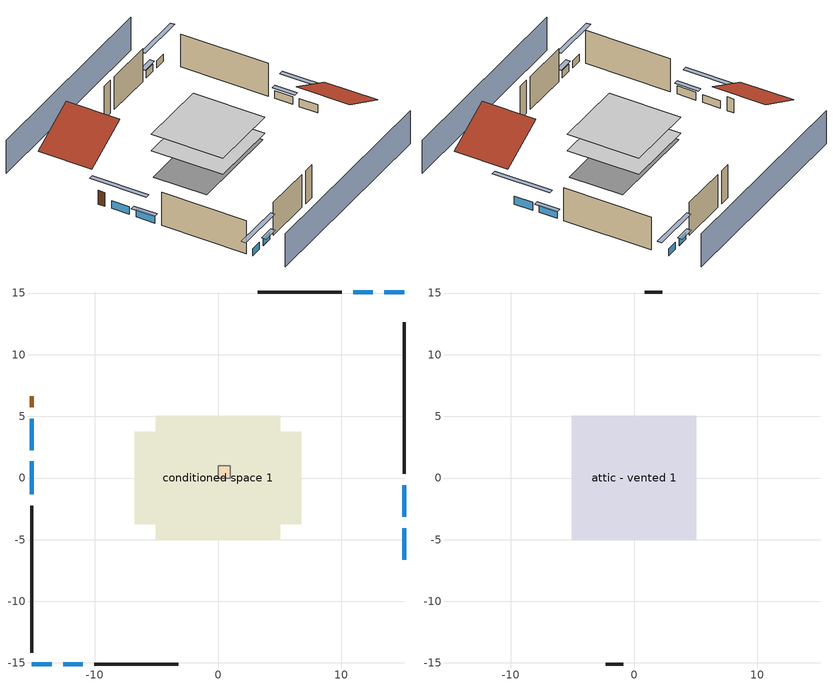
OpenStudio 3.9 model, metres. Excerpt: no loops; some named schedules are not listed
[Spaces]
conditioned space 1
 floor foundation (Slab1 construction): -6.75,-3.75 -6.75,3.75 6.75,3.75 6.75,-3.75 z0
 floor adiabatic (AdiabaticFloorConstruction): -5.03,-5.03 -5.03,5.03 5.03,5.03 5.03,-5.03 z2.44
 wall outside (Wall1 construction): 15.08,0.34 15.08,12.63 z0:4.88
 wall outside (Wall2 construction): -10.05,-15.08 -3.23,-15.08 z0:4.88
 wall outside (Wall3 construction): -15.08,-2.25 -15.08,-14.15 z0:4.88
 wall outside (Wall4 construction): 10.05,15.08 3.23,15.08 z0:4.88
 wall outside (AdiabaticWallConstruction): 15.08,-6.63 15.08,-4.07 / 15.08,-3.14 15.08,-0.58 / -15.08,1.34 -15.08,-1.32 z0:1.16; -15.08,-15.08 -13.49,-15.08 / -12.57,-15.08 -10.98,-15.08 / 15.08,15.08 13.49,15.08 / 12.57,15.08 10.98,15.08 z0:1.04; -15.08,4.79 -15.08,2.27 z0:1.13
 wall outside (AdiabaticWallConstruction 1): -15.08,6.63 -15.08,5.72 z0:2.03
 window (WindowConstruction): 15.08,-6.63 15.08,-4.07 z0:1.16
 window (WindowConstruction 1): 15.08,-3.14 15.08,-0.59 z0:1.16
 window (WindowConstruction 2): -15.08,-15.08 -13.5,-15.08 z0:1.04
 window (WindowConstruction 3): -12.57,-15.08 -10.98,-15.08 z0:1.04
 window (WindowConstruction 4): -15.08,4.79 -15.08,2.27 z0:1.13
 window (WindowConstruction 5): -15.08,1.34 -15.08,-1.32 z0:1.16
 window (WindowConstruction 6): 15.08,15.08 13.5,15.08 z0:1.04
 window (WindowConstruction 7): 12.57,15.08 10.98,15.08 z0:1.04
 door (Door): -15.08,6.63 -15.08,5.72 z0:2.03
 ceiling adiabatic (AdiabaticFloorConstruction): 5.03,-5.03 5.03,5.03 -5.03,5.03 -5.03,-5.03 z2.44
central ac and furnace airloop ret air space
 floor adiabatic (AdiabaticConst): 0,0 0,1 1,1 1,0 z0
 wall adiabatic (AdiabaticConst): 0,1 0,0 1,0 1,1 0,1 z0:1
 ceiling adiabatic (AdiabaticConst): 1,0 1,1 0,1 0,0 z1
attic - vented 1
 floor to conditioned space 1 (Floor1 construction Reversed): -5.03,-5.03 -5.03,5.03 5.03,5.03 5.03,-5.03 z4.88
 wall outside (Wall5 construction): -2.3,-15.08 -0.86,-15.08 z0:4.88
 wall outside (Wall6 construction): 2.3,15.08 0.86,15.08 z0:4.88
 roof outside (Roof1 construction): 15.08,-7.56,4.88 8.35,-7.56,8.24 8.35,-15.08,8.24 15.08,-15.08,4.88
 roof outside (Roof2 construction): -15.08,7.56,4.88 -8.35,7.56,8.24 -8.35,15.08,8.24 -15.08,15.08,4.88
shading: 15.08,19.65 -15.08,19.65 / -15.08,-19.65 15.08,-19.65 z0:4.88; 15.08,-1.33 15.08,-9.37 15.69,-9.37 15.69,-1.33 z3.9; 15.08,-0.28 15.08,-3.45 15.69,-3.45 15.69,-0.28 z1.46; -10.75,-15.08 -17.83,-15.08 -17.83,-15.69 -10.75,-15.69 z3.78; -10.68,-15.08 -12.87,-15.08 -12.87,-15.69 -10.68,-15.69 z1.34; -15.08,-0.48 -15.08,7.53 -15.69,7.53 -15.69,-0.48 z3.87; -15.08,-1.63 -15.08,1.64 -15.69,1.64 -15.69,-1.63 z1.46; 10.75,15.08 17.83,15.08 17.83,15.69 10.75,15.69 z3.78; 10.68,15.08 12.87,15.08 12.87,15.69 10.68,15.69 z1.34
[Site]
Portland Intl Arpt_OR: Latitude {deg}=45.59; Longitude {deg}=-122.6; Time Zone {hr}=-8; Elevation {m}=33; Terrain=Suburbs; Keep Site Location Information=Yes
[Site:GroundTemperature:Shallow]
10.2558, 8.96328, 8.85977, 9.47314, 11.9355, 14.3863, 16.5111, 17.8571, 17.9714, 16.8767, 14.8061, 12.4304
[Site:WaterMainsTemperature]
Calculation Method=Schedule; Temperature Schedule=mains temperature schedule
[Building]
Building 1
[Material] Roughness=Rough
Name | Thickness {m} | Conductivity {W/m-K} | Density {kg/m3} | Specific Heat {J/kg-K} | Thermal Absorptance | Solar Absorptance | Visible Absorptance
asphalt or fiberglass shingles | 0.00635 | 0.162714 | 1121.4 | 1465.45 | 0.9 | 0.85 | 0.85
roof rigid ins | 0.00281632 | 0.029427 | 32.04 | 1214.23 | 0.9 | 0.7 | 0.7
osb sheathing 0.5 in. | 0.0127 | 0.115458 | 512.64 | 1214.23 | 0.9 | 0.6 | 0.6
wood siding | 0.0254 | 0.102417 | 544.68 | 1172.36 | 0.9 | 0.85 | 0.85
osb sheathing 0.5 in. 1 | 0.0127 | 0.115458 | 512.64 | 1214.23 | 0.9 | 0.7 | 0.7
wall stud and cavity | 0.1397 | 0.550994 | 139.0536 | 1170.24 | 0.9 | 0.7 | 0.7
gypsum board | 0.0127 | 0.160291 | 801 | 837.4 | 0.9 | 0.6 | 0.6
wall stud and cavity 1 | 0.1397 | 0.727959 | 139.0536 | 1170.24 | 0.9 | 0.6 | 0.6
ceiling stud and cavity | 0.1397 | 0.118061 | 65.682 | 1177.47 | 0.9 | 0.7 | 0.7
concrete 4.0 in. | 0.1016 | 1.803125 | 2242.8 | 837.4 | 0.9 | 0.7 | 0.7
floor covering | 0.0127 | 0.0450781 | 54.468 | 1339.84 | 0.9 | 0.9 | 0.9
wood siding 1; wood siding 2 | 0.0254 | 0.102417 | 544.68 | 1172.36
wall rigid ins; floor rigid ins | 0.512978 | 0.029427 | 32.04 | 1214.23 | 0.9 | 0.7 | 0.7
wall stud and cavity 2 | 0.0889 | 0.380278 | 52.3479 | 1209.89 | 0.9 | 0.7 | 0.7
door material | 0.04445 | 0.0612267 | 512.64 | 1214.23 | 0.9 | 0.7 | 0.7
floor stud and cavity | 0.1397 | 1.75129 | 37.0049 | 1207.88 | 0.9 | 0.7 | 0.7
osb sheathing 0.75 in. | 0.01905 | 0.115458 | 512.64 | 1214.23 | 0.9 | 0.7 | 0.7
floor covering 1 | 0.0127 | 0.0433444 | 54.468 | 1339.84 | 0.9 | 0.6 | 0.6
wall stud and cavity 3 | 0.0889 | 0.391764 | 83.0341 | 1211.67 | 0.9 | 0.7 | 0.7
furniture material conditioned space 1 | 0.1524 | 0.115458 | 640.8 | 1214.23 | 0.9 | 0.6 | 0.6
[Construction]
Roof1 construction; Roof2 construction: asphalt or fiberglass shingles, roof rigid ins, osb sheathing 0.5 in.
Wall1 construction; Wall2 construction; Wall3 construction; Wall4 construction: wood siding, osb sheathing 0.5 in. 1, wall stud and cavity, gypsum board
Wall5 construction; Wall6 construction: wood siding, osb sheathing 0.5 in. 1, wall stud and cavity 1
Floor1 construction Reversed: gypsum board, ceiling stud and cavity
Slab1 construction: concrete 4.0 in., floor covering
WindowConstruction; WindowConstruction 1; WindowConstruction 2; WindowConstruction 3; WindowConstruction 4; WindowConstruction 5; WindowConstruction 6; WindowConstruction 7: WindowMaterial
AdiabaticWallConstruction: wood siding 1, wall rigid ins, wall stud and cavity 2, gypsum board
Door: door material
AdiabaticWallConstruction 1: wood siding 2, wall rigid ins, wall stud and cavity 2, gypsum board
AdiabaticFloorConstruction: floor stud and cavity, floor rigid ins, osb sheathing 0.75 in., floor covering 1
PartitionWallConstruction: gypsum board, wall stud and cavity 3, gypsum board
furniture construction conditioned space 1: furniture material conditioned space 1
AdiabaticConst: Adiabatic
[WindowMaterial:SimpleGlazingSystem]
WindowMaterial: U-Factor {W/m2-K}=4.76952; Solar Heat Gain Coefficient=0.63
[Material:NoMass]
Adiabatic: Roughness=Rough; Thermal Resistance {m2-K/W}=176.1
[ThermalZone] Multiplier=1; Use Ideal Air Loads=No
Name | Volume {m3} | Thermostat
conditioned space | 493.619 | conditioned space temperature setpoint
attic - vented | 75.9013
central ac and furnace airloop ret air zone | 1
[Sizing:Zone] Zone Cooling Design Supply Air Temperature Input Method=SupplyAirTemperature; Zone Cooling Design Supply Air Temperature {C}=14; Zone Cooling Design Supply Air Temperature Difference {deltaC}=11.11; Zone Heating Design Supply Air Temperature Input Method=SupplyAirTemperature; Zone Heating Design Supply Air Temperature {C}=40; Zone Heating Design Supply Air Temperature Difference {deltaC}=11.11; Zone Cooling Design Supply Air Humidity Ratio {kg-H2O/kg-air}=0.0085; Zone Heating Design Supply Air Humidity Ratio {kg-H2O/kg-air}=0.008; Cooling Design Air Flow Method=DesignDay; Heating Design Air Flow Method=DesignDay; Account for Dedicated Outdoor Air System=No; Dedicated Outdoor Air System Control Strategy=NeutralSupplyAir; Dedicated Outdoor Air Low Setpoint Temperature for Design {C}=autosize; Dedicated Outdoor Air High Setpoint Temperature for Design {C}=autosize; Zone Load Sizing Method=Sensible Load Only No Latent Load; Zone Latent Cooling Design Supply Air Humidity Ratio Input Method=HumidityRatioDifference; Zone Cooling Design Supply Air Humidity Ratio Difference {kgWater/kgDryAir}=0.005; Zone Latent Heating Design Supply Air Humidity Ratio Input Method=HumidityRatioDifference; Zone Humidification Design Supply Air Humidity Ratio Difference {kgWater/kgDryAir}=0.005; Sizing Option=Coincident
attic - vented; central ac and furnace airloop ret air zone
[Space]
Name | Thermal Zone | Volume {m3}
conditioned space 1 | conditioned space | 493.619
attic - vented 1 | attic - vented | 75.9013
central ac and furnace airloop ret air space | central ac and furnace airloop ret air zone
[ThermostatSetpoint:DualSetpoint]
conditioned space temperature setpoint: Heating Setpoint Temperature Schedule=heating setpoint; Cooling Setpoint Temperature Schedule=cooling setpoint; Temperature Difference Between Cutout And Setpoint {deltaC}=0
[Foundation:Kiva]
Foundation Kiva 1: Initial Indoor Air Temperature {C}=16.6667; Wall Height Above Grade {m}=0.1016; Wall Depth Below Slab {m}=0.2032
[Foundation:Kiva:Settings]
Soil Conductivity {W/m-K}=1.3848; Soil Density {kg/m3}=1842.3; Soil Specific Heat {J/kg-K}=418.7; Ground Solar Absorptivity=0.9; Ground Thermal Absorptivity=0.9; Ground Surface Roughness {m}=0.03; Far-Field Width {m}=40; Deep-Ground Boundary Condition=ZeroFlux; Deep-Ground Depth {m}=40; Minimum Cell Dimension {m}=0.2; Maximum Cell Growth Coefficient=3; Simulation Timestep=Timestep
[SurfaceProperty:ExposedFoundationPerimeter]
Slab1: Exposed Perimeter Calculation Method=TotalExposedPerimeter; Total Exposed Perimeter {m}=42.00144
[SurfaceProperty:IncidentSolarMultiplier] Incident Solar Multiplier=1; Incident Solar Multiplier Schedule=trans schedule winter=0.85 summer=0.7
Window1; Window2; Window3; Window4; Window5; Window6; Window7; Window8
[InternalMass:Definition] Design Level Calculation Method=SurfaceArea
Name | Construction | Surface Area {m2}
partition wall mass | PartitionWallConstruction | 202.436
furniture mass conditioned space 1 | furniture construction conditioned space 1 | 80.97429
[InternalMass] Space or SpaceType=conditioned space 1; Multiplier=1
Name | Internal Mass Definition
partition wall mass | partition wall mass
furniture mass conditioned space 1 | furniture mass conditioned space 1
[Fan:SystemModel]
central ac and furnace supply fan: Availability Schedule=Always On Discrete; Design Maximum Air Flow Rate {m3/s}=1.04914; Speed Control Method=Discrete; Electric Power Minimum Flow Rate Fraction=0.2; Design Pressure Rise {Pa}=500; Motor Efficiency=1; Motor In Air Stream Fraction=1; Design Electric Power Consumption {W}=autosize; Design Power Sizing Method=PowerPerFlow; Electric Power Per Unit Flow Rate {W/(m3/s)}=1059.44; Electric Power Per Unit Flow Rate Per Unit Pressure {W-s/m3-Pa}=1.66667; Fan Total Efficiency=0.7; Motor Loss Radiative Fraction=0; Speed Flow Fraction 1=0.7067; Speed Electric Power Fraction 1=0.35295; Speed Flow Fraction 2=1; Speed Electric Power Fraction 2=1
[EnergyManagementSystem:Sensor]
Name | Output Variable or Output Meter Index Key | Output Variable or Output Meter
central_ac_and_furnace_supply_fan_s; central_ac_and_furnace_supply_fan_s_1 | central ac and furnace supply fan | Fan Electricity Energy
water_heater_T_set | water heater setpoint | Schedule Value
out_pb_s |  | Site Outdoor Air Barometric Pressure
out_wt_s |  | Site Outdoor Air Humidity Ratio
site_vw_s |  | Site Wind Speed
cool_season | cooling season schedule | Schedule Value
central_ac_and_furnace_airloop_Fan_RTF_s | central ac and furnace supply fan | Fan Runtime Fraction Speed 1
central_ac_and_furnace_airloop_Fan_RTF_s_1 | central ac and furnace supply fan | Fan Runtime Fraction Speed 2
central_ac_and_furnace_airloop_AH_MFR_s | Node 5 | System Node Mass Flow Rate
central_ac_and_furnace_airloop_AH_VFR_s | Node 5 | System Node Current Density Volume Flow Rate
central_ac_and_furnace_airloop_AH_Tout_s | Node 5 | System Node Temperature
central_ac_and_furnace_airloop_AH_Wout_s | Node 5 | System Node Humidity Ratio
central_ac_and_furnace_airloop_RA_T_s | Node 8 | System Node Temperature
central_ac_and_furnace_airloop_Ra_W_s | Node 8 | System Node Humidity Ratio
central_ac_and_furnace_airloop_0_DZ_T_s | attic - vented | Zone Air Temperature
central_ac_and_furnace_airloop_0_DZ_W_s | attic - vented | Zone Mean Air Humidity Ratio
natural_vent_s | natural vent schedule | Schedule Value
htg_sp_s | heating setpoint | Schedule Value
clg_sp_s | cooling setpoint | Schedule Value
mech_vent_range_fan_0_sch_s | mech vent range fan 0 schedule | Schedule Value
mech_vent_bath_fan_0_sch_s | mech vent bath fan 0 schedule | Schedule Value
clothes_dryer_exhaust_0_sch_s | clothes_dryer | Schedule Value
htg_load_cond |  | Heating:EnergyTransfer:Zone:CONDITIONED SPACE
clg_load_cond |  | Cooling:EnergyTransfer:Zone:CONDITIONED SPACE
htg_load_duct |  | Heating:EnergyTransfer:Zone:CENTRAL AC AND FURNACE AIRLOOP RET AIR ZONE
clg_load_duct |  | Cooling:EnergyTransfer:Zone:CENTRAL AC AND FURNACE AIRLOOP RET AIR ZONE
s_conv | Floor1 | Surface Inside Face Convection Heat Gain Energy
s_ig | Floor1 | Surface Inside Face Internal Gains Radiation Heat Gain Energy
s_sol | Floor1 | Surface Inside Face Solar Radiation Heat Gain Energy
s_lgt | Floor1 | Surface Inside Face Lights Radiation Heat Gain Energy
s_surf | Floor1 | Surface Inside Face Net Surface Thermal Radiation Heat Gain Energy
s_conv_1 | inferred conditioned ceiling | Surface Inside Face Convection Heat Gain Energy
s_ig_1 | inferred conditioned ceiling | Surface Inside Face Internal Gains Radiation Heat Gain Energy
s_sol_1 | inferred conditioned ceiling | Surface Inside Face Solar Radiation Heat Gain Energy
s_lgt_1 | inferred conditioned ceiling | Surface Inside Face Lights Radiation Heat Gain Energy
s_surf_1 | inferred conditioned ceiling | Surface Inside Face Net Surface Thermal Radiation Heat Gain Energy
s_conv_2 | inferred conditioned floor | Surface Inside Face Convection Heat Gain Energy
s_ig_2 | inferred conditioned floor | Surface Inside Face Internal Gains Radiation Heat Gain Energy
s_sol_2 | inferred conditioned floor | Surface Inside Face Solar Radiation Heat Gain Energy
s_lgt_2 | inferred conditioned floor | Surface Inside Face Lights Radiation Heat Gain Energy
s_surf_2 | inferred conditioned floor | Surface Inside Face Net Surface Thermal Radiation Heat Gain Energy
s_conv_3 | Slab1 | Surface Inside Face Convection Heat Gain Energy
s_ig_3 | Slab1 | Surface Inside Face Internal Gains Radiation Heat Gain Energy
s_sol_3 | Slab1 | Surface Inside Face Solar Radiation Heat Gain Energy
s_lgt_3 | Slab1 | Surface Inside Face Lights Radiation Heat Gain Energy
s_surf_3 | Slab1 | Surface Inside Face Net Surface Thermal Radiation Heat Gain Energy
ss_sol | Door1 | Surface Inside Face Solar Radiation Heat Gain Energy
ss_lgt | Door1 | Surface Inside Face Lights Radiation Heat Gain Energy
ss_conv | Door1 | Surface Inside Face Convection Heat Gain Energy
ss_ig | Door1 | Surface Inside Face Internal Gains Radiation Heat Gain Energy
ss_surf | Door1 | Surface Inside Face Net Surface Thermal Radiation Heat Gain Energy
ss_conv_1 | Window1 | Surface Inside Face Convection Heat Gain Energy
ss_ig_1 | Window1 | Surface Inside Face Internal Gains Radiation Heat Gain Energy
ss_surf_1 | Window1 | Surface Inside Face Net Surface Thermal Radiation Heat Gain Energy
ss_trans_in | Window1 | Surface Window Transmitted Solar Radiation Rate
ss_back_out | Window1 | Surface Window Shortwave from Zone Back Out Window Heat Transfer Rate
ss_trans_out | Window1 | Surface Inside Face Initial Transmitted Diffuse Transmitted Out Window Solar Radiation Rate
ss_conv_2 | Window2 | Surface Inside Face Convection Heat Gain Energy
ss_ig_2 | Window2 | Surface Inside Face Internal Gains Radiation Heat Gain Energy
ss_surf_2 | Window2 | Surface Inside Face Net Surface Thermal Radiation Heat Gain Energy
ss_trans_in_1 | Window2 | Surface Window Transmitted Solar Radiation Rate
ss_back_out_1 | Window2 | Surface Window Shortwave from Zone Back Out Window Heat Transfer Rate
ss_trans_out_1 | Window2 | Surface Inside Face Initial Transmitted Diffuse Transmitted Out Window Solar Radiation Rate
ss_conv_3 | Window3 | Surface Inside Face Convection Heat Gain Energy
ss_ig_3 | Window3 | Surface Inside Face Internal Gains Radiation Heat Gain Energy
ss_surf_3 | Window3 | Surface Inside Face Net Surface Thermal Radiation Heat Gain Energy
ss_trans_in_2 | Window3 | Surface Window Transmitted Solar Radiation Rate
ss_back_out_2 | Window3 | Surface Window Shortwave from Zone Back Out Window Heat Transfer Rate
ss_trans_out_2 | Window3 | Surface Inside Face Initial Transmitted Diffuse Transmitted Out Window Solar Radiation Rate
ss_conv_4 | Window4 | Surface Inside Face Convection Heat Gain Energy
ss_ig_4 | Window4 | Surface Inside Face Internal Gains Radiation Heat Gain Energy
ss_surf_4 | Window4 | Surface Inside Face Net Surface Thermal Radiation Heat Gain Energy
ss_trans_in_3 | Window4 | Surface Window Transmitted Solar Radiation Rate
ss_back_out_3 | Window4 | Surface Window Shortwave from Zone Back Out Window Heat Transfer Rate
ss_trans_out_3 | Window4 | Surface Inside Face Initial Transmitted Diffuse Transmitted Out Window Solar Radiation Rate
ss_conv_5 | Window5 | Surface Inside Face Convection Heat Gain Energy
ss_ig_5 | Window5 | Surface Inside Face Internal Gains Radiation Heat Gain Energy
ss_surf_5 | Window5 | Surface Inside Face Net Surface Thermal Radiation Heat Gain Energy
ss_trans_in_4 | Window5 | Surface Window Transmitted Solar Radiation Rate
ss_back_out_4 | Window5 | Surface Window Shortwave from Zone Back Out Window Heat Transfer Rate
ss_trans_out_4 | Window5 | Surface Inside Face Initial Transmitted Diffuse Transmitted Out Window Solar Radiation Rate
ss_conv_6 | Window6 | Surface Inside Face Convection Heat Gain Energy
ss_ig_6 | Window6 | Surface Inside Face Internal Gains Radiation Heat Gain Energy
ss_surf_6 | Window6 | Surface Inside Face Net Surface Thermal Radiation Heat Gain Energy
ss_trans_in_5 | Window6 | Surface Window Transmitted Solar Radiation Rate
ss_back_out_5 | Window6 | Surface Window Shortwave from Zone Back Out Window Heat Transfer Rate
ss_trans_out_5 | Window6 | Surface Inside Face Initial Transmitted Diffuse Transmitted Out Window Solar Radiation Rate
ss_conv_7 | Window7 | Surface Inside Face Convection Heat Gain Energy
ss_ig_7 | Window7 | Surface Inside Face Internal Gains Radiation Heat Gain Energy
ss_surf_7 | Window7 | Surface Inside Face Net Surface Thermal Radiation Heat Gain Energy
ss_trans_in_6 | Window7 | Surface Window Transmitted Solar Radiation Rate
ss_back_out_6 | Window7 | Surface Window Shortwave from Zone Back Out Window Heat Transfer Rate
[ElectricEquipment:Definition] Design Level Calculation Method=EquipmentLevel
Name | Design Level {W} | Fraction Latent | Fraction Radiant | Fraction Lost
ceiling fan | 17.477 | 0 | 0.558 | 0
clothes washer | 409.478 | 0.03 | 0.162 | 0.7
clothes dryer | 6815.08 | 0.015 | 0.081 | 0.85
dishwasher | 809.88 | 0.3 | 0.18 | 0.4
fridge | 51.9007 | 0 | 0.6 | 0
fridge 2 | 239.242 | 0 | 0.6 | 0
freezer | 194.914 | 0 | 0.6 | 0
cooking range | 109.337 | 0.16 | 0.384 | 0.2
misc tv | 1168.92 | 0 | 0.6 | 0
misc plug loads | 792.392 | 0.021 | 0.558 | 0.049
whole house fan; mech vent house fan | 0 | 0 | 0 | 1
mech vent house fan cfis | 0 | 0 | 0 | 0
mech vent range fan 0; mech vent bath fan 0 | 30 | 0 | 0 | 1
[ElectricEquipment] Space or SpaceType=conditioned space 1
Name | Electric Equipment Definition | Schedule
ceiling fan | ceiling fan | ceiling_fan
clothes washer | clothes washer | clothes_washer
clothes dryer | clothes dryer | clothes_dryer
dishwasher | dishwasher | dishwasher
fridge | fridge | fridge schedule
fridge 1 | fridge 2 | fridge schedule 1
freezer | freezer | freezer schedule
cooking range | cooking range | cooking_range
misc tv | misc tv | plug_loads_tv
misc plug loads | misc plug loads | plug_loads_other
whole house fan | whole house fan | Always On Discrete
mech vent house fan | mech vent house fan | mech vent house fan schedule
mech vent house fan cfis | mech vent house fan cfis | mech vent house fan cfis schedule
mech vent range fan 0 | mech vent range fan 0 | mech vent range fan 0 schedule
mech vent bath fan 0 | mech vent bath fan 0 | mech vent bath fan 0 schedule
[OtherEquipment:Definition] Design Level Calculation Method=EquipmentLevel
Name | Design Level {W} | Fraction Latent | Fraction Radiant | Fraction Lost
water heater sens; central ac and furnace airloop_0 SupSensLkToCond; central ac and furnace airloop_0 SupCondToLv; central ac and furnace airloop_0 RetCondToRP; central ac and furnace airloop_0 RetSensLkToRP; central ac and furnace airloop_0 SupCondToDZ; central ac and furnace airloop_0 RetCondToDZ; central ac and furnace airloop_0 SupSensLkToDZ; mech vent house fan sensible load | 0 | 0 | 0 | 0
water heater lat; central ac and furnace airloop_0 SupLatLkToCond; central ac and furnace airloop_0 RetLatLkToRP; central ac and furnace airloop_0 SupLatLkToDZ; mech vent house fan latent load | 0 | 1 | 0 | 0
water heater energy adjustment1 | 0.01 | 0 | 0 | 1
clothes dryer 2 | 0 | 0.015 | 0.081 | 0.85
cooking range 2 | 3204.36 | 0.16 | 0.384 | 0.2
general water use sensible | -61.6891 | 0 | 0.6 | 0
general water use latent | 62.594 | 1 | 0 | 0
[OtherEquipment]
Name | Other Equipment Definition | Space or SpaceType | Schedule | Fuel Type
water heater sens | water heater sens | conditioned space 1 | Always On Discrete
water heater lat | water heater lat | conditioned space 1 | Always On Discrete
water heater energy adjustment1 | water heater energy adjustment1 | conditioned space 1 | Always On Discrete | Electricity
clothes dryer 1 | clothes dryer 2 | conditioned space 1 | clothes_dryer | Electricity
cooking range 1 | cooking range 2 | conditioned space 1 | cooking_range | NaturalGas
general water use sensible | general water use sensible | conditioned space 1 | general water use schedule
general water use latent | general water use latent | conditioned space 1 | general water use schedule
central ac and furnace airloop_0 SupSensLkToCond | central ac and furnace airloop_0 SupSensLkToCond | conditioned space 1 | Always On Discrete
central ac and furnace airloop_0 SupLatLkToCond | central ac and furnace airloop_0 SupLatLkToCond | conditioned space 1 | Always On Discrete
central ac and furnace airloop_0 SupCondToLv | central ac and furnace airloop_0 SupCondToLv | conditioned space 1 | Always On Discrete
central ac and furnace airloop_0 RetCondToRP | central ac and furnace airloop_0 RetCondToRP | central ac and furnace airloop ret air space | Always On Discrete
central ac and furnace airloop_0 RetSensLkToRP | central ac and furnace airloop_0 RetSensLkToRP | central ac and furnace airloop ret air space | Always On Discrete
central ac and furnace airloop_0 RetLatLkToRP | central ac and furnace airloop_0 RetLatLkToRP | central ac and furnace airloop ret air space | Always On Discrete
central ac and furnace airloop_0 SupCondToDZ | central ac and furnace airloop_0 SupCondToDZ | attic - vented 1 | Always On Discrete
central ac and furnace airloop_0 RetCondToDZ | central ac and furnace airloop_0 RetCondToDZ | attic - vented 1 | Always On Discrete
central ac and furnace airloop_0 SupSensLkToDZ | central ac and furnace airloop_0 SupSensLkToDZ | attic - vented 1 | Always On Discrete
central ac and furnace airloop_0 SupLatLkToDZ | central ac and furnace airloop_0 SupLatLkToDZ | attic - vented 1 | Always On Discrete
mech vent house fan sensible load | mech vent house fan sensible load | conditioned space 1 | Always On Discrete
mech vent house fan latent load | mech vent house fan latent load | conditioned space 1 | Always On Discrete
[WaterUse:Equipment:Definition]
Name | Peak Flow Rate {m3/s}
clothes washer | 1.34242e-05
dishwasher | 1.02175e-05
[Lights:Definition]
interior lighting: Design Level Calculation Method=LightingLevel; Lighting Level {W}=1368.52; Fraction Radiant=0.6; Fraction Visible=0.2; Return Air Fraction=0
[Lights]
interior lighting: Lights Definition=interior lighting; Space or SpaceType=conditioned space 1; Schedule=lighting_interior; Fraction Replaceable=1
[Exterior:Lights:Definition]
exterior lighting: Design Level {W}=48.0871
[Exterior:Lights]
exterior lighting: Exterior Lights Definition=exterior lighting; Schedule=exterior lighting schedule
[People:Definition]
occupants: Number of People Calculation Method=People; Number of People {people}=3; Fraction Radiant=0.314171; Sensible Heat Fraction=0.56303; Carbon Dioxide Generation Rate {m3/s-W}=0; Enable ASHRAE 55 Comfort Warnings=No; Mean Radiant Temperature Calculation Type=EnclosureAveraged
[People]
occupants: People Definition=occupants; Space or SpaceType=conditioned space 1; Number of People Schedule=occupants; Activity Level Schedule=occupants activity schedule; Multiplier=1
[ZoneMixing] Schedule=Always On Continuous; Design Flow Rate Calculation Method=Flow/Zone; Design Flow Rate {m3/s}=0
Name | Zone or Space | Source Zone or Space
central ac and furnace airloop_0 ZoneMixDZToCond mix | conditioned space | attic - vented
central ac and furnace airloop_0 ZoneMixCondToDZ mix; whole house fan mix | attic - vented | conditioned space
[SpaceInfiltration:DesignFlowRate] Schedule=Always On Discrete; Design Flow Rate Calculation Method=Flow/Space; Design Flow Rate {m3/s}=0
Name | Space or SpaceType
natural vent flow; whole house fan flow; infil flow | conditioned space 1
attic_vented 1 duct leakage imbalance infil flow | attic - vented 1
[SpaceInfiltration:EffectiveLeakageArea]
infil attic - vented 1: Space or SpaceType=attic - vented 1; Schedule=Always On Discrete; Effective Air Leakage Area {cm2}=3373.59; Stack Coefficient=0.000156436; Wind Coefficient=4.17797e-05
